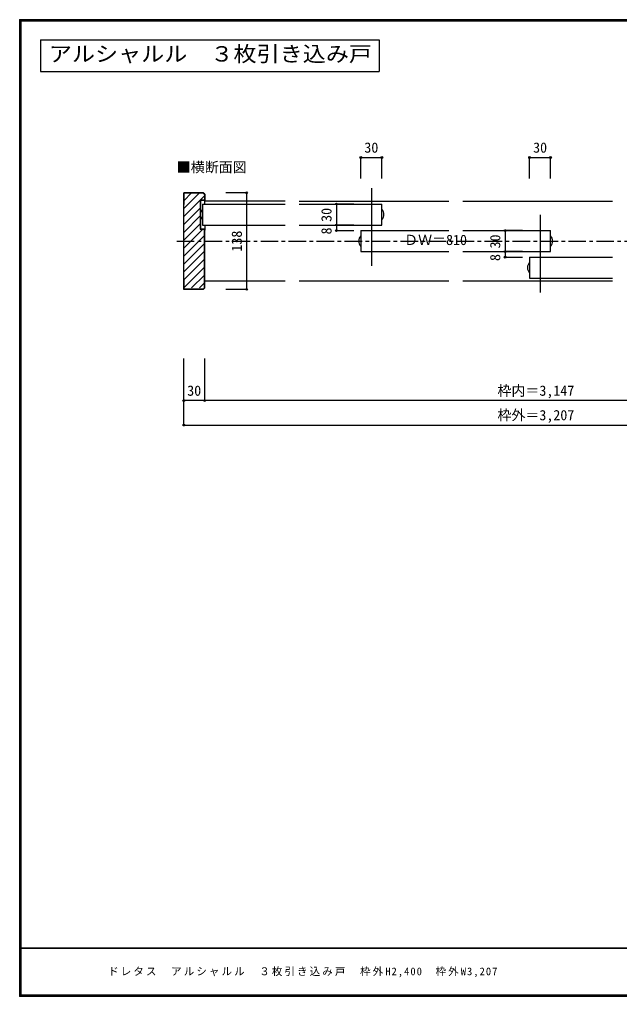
# Model space of a CAD drawing. Units: millimetres, scale not verified. Extents: x -973 to 977, y -718 to 696.
# Drawn here: x -973 to -116, y -701 to 696 of the extents above; entities that cross this region are included whole.
import ezdxf
from ezdxf.enums import TextEntityAlignment as Align

# ---------------------------------------------------------------- set-up
doc = ezdxf.new("R2010")
doc.units = ezdxf.units.MM
doc.header["$LTSCALE"] = 5
doc.header["$PDMODE"] = 32
doc.header["$PDSIZE"] = 2.5
doc.linetypes.add('CHAIN1', pattern=[8, 5, -1, 1, -1])
doc.linetypes.add('DASHED1', pattern=[1.8, 1.2, -0.6])
for name, color, linetype in [('0-1_通り芯', 4, 'CHAIN1'), ('0-4_枠', 3, 'Continuous'), ('0-6_扉', 6, 'Continuous'), ('0-7_金物', 3, 'Continuous'), ('0-A_文字', 7, 'Continuous'), ('0-B_寸法', 7, 'Continuous'), ('0-C_ハッチ', 4, 'DASHED1'), ('F-1_枠', 6, 'Continuous'), ('F-A_文字', 7, 'Continuous')]:
    doc.layers.add(name, color=color, linetype=linetype)
doc.styles.add('ＭＳ ゴシック', font='')
doc.styles.get('ＭＳ ゴシック').set_extended_font_data('MS Gothic')

msp = doc.modelspace()

# ---------------------------------------------------------------- linework, layer by layer
at = {"layer": '0-1_通り芯'}
msp.add_line((-748.667, 379.077), (278.178, 379.077), dxfattribs=at)
at = {"layer": '0-4_枠'}
for p, q in [((-710.789, 448.077), (-738.667, 448.077)), ((-738.667, 310.077), (-738.667, 448.077)), ((-738.167, 431.577), (-738.167, 447.577)), ((-710.996, 447.577), (-738.167, 447.577)), ((-709.167, 445.749), (-710.996, 447.577)), ((-708.667, 445.956), (-710.789, 448.077)), ((-715.167, 438.077), (-715.167, 396.077)), ((-715.167, 438.077), (-709.167, 438.077)), ((-714.667, 437.577), (-708.667, 437.577)), ((-714.667, 437.577), (-714.667, 396.577)), ((-709.167, 445.749), (-709.167, 438.077)), ((-708.667, 445.956), (-708.667, 437.577)), ((-738.167, 431.577), (-738.667, 431.577)), ((-715.167, 396.077), (-709.167, 396.077)), ((-714.667, 396.577), (-708.667, 396.577)), ((-709.167, 312.406), (-709.167, 396.077)), ((-708.667, 312.198), (-708.667, 396.577)), ((-710.789, 310.077), (-738.667, 310.077)), ((-710.996, 310.577), (-738.167, 310.577)), ((-710.996, 310.577), (-709.167, 312.406)), ((-710.789, 310.077), (-708.667, 312.198))]:
    msp.add_line(p, q, dxfattribs=at)
msp.add_lwpolyline([(-738.167, 310.577), (-738.167, 325.077), (-738.667, 325.077)], dxfattribs=at)
at = {"layer": '0-6_扉', "color": 3}
for p, q in [((-470.331, 454.577), (-470.331, 343.59)), ((-228.994, 416.577), (-228.994, 305.59))]:
    msp.add_line(p, q, dxfattribs=at)
at = {"layer": '0-6_扉'}
for p, q in [((-711.667, 432.077), (-593.499, 432.077)), ((-711.667, 432.077), (-711.667, 402.077)), ((-573.499, 432.077), (-455.456, 432.077)), ((-455.456, 402.077), (-455.456, 432.077)), ((-711.667, 402.077), (-593.499, 402.077)), ((-573.499, 402.077), (-455.456, 402.077)), ((-485.456, 394.077), (-359.662, 394.077)), ((-485.456, 394.077), (-485.456, 364.077)), ((-339.662, 394.077), (-214.245, 394.077)), ((-214.245, 364.077), (-214.245, 394.077)), ((-485.456, 364.077), (-359.662, 364.077)), ((-339.662, 364.077), (-214.245, 364.077)), ((-244.245, 356.077), (-125.825, 356.077)), ((-244.245, 356.077), (-244.245, 326.077)), ((-244.245, 326.077), (-125.825, 326.077))]:
    msp.add_line(p, q, dxfattribs=at)
at = {"layer": '0-7_金物', "color": 4}
for p, q in [((-593.499, 436.077), (-708.667, 436.077)), ((-708.667, 432.064), (-708.667, 436.077)), ((-573.499, 436.077), (-359.662, 436.077)), ((-339.662, 436.077), (-125.825, 436.077)), ((-708.667, 402.064), (-708.667, 394.564)), ((-708.667, 322.077), (-593.499, 322.077)), ((-573.499, 322.077), (-359.662, 322.077)), ((-339.662, 322.077), (-125.825, 322.077))]:
    msp.add_line(p, q, dxfattribs=at)
at = {"layer": '0-7_金物', "color": 7}
for centre, start, end in [((-703.792, 417.077), 136.39718, 223.60282), ((-463.331, 417.077), 316.39718, 43.60282), ((-477.581, 379.077), 136.39718, 223.60282), ((-222.12, 379.077), 316.39718, 43.60282), ((-236.37, 341.077), 136.39718, 223.60282)]:
    msp.add_arc(centre, 10.875, start, end, dxfattribs=at)
at = {"layer": '0-A_文字', "color": 3}
for p, q in [((-943.333, 666.667), (-943.333, 621.667)), ((-943.333, 666.667), (-459.524, 666.667)), ((-459.524, 666.667), (-459.524, 621.667)), ((-943.333, 621.667), (-459.524, 621.667))]:
    msp.add_line(p, q, dxfattribs=at)
at = {"layer": '0-B_寸法', "color": 4}
for p, q in [((-455.456, 468.577), (-455.456, 498.577)), ((-214.245, 468.577), (-214.245, 498.577)), ((-648.667, 448.077), (-678.667, 448.077)), ((-648.667, 310.077), (-648.667, 448.077)), ((-495.456, 432.077), (-520.502, 432.077)), ((-520.502, 432.077), (-520.502, 394.077)), ((-495.456, 402.077), (-520.502, 402.077)), ((-520.502, 394.077), (-495.456, 394.077)), ((-254.245, 394.077), (-279.291, 394.077)), ((-254.245, 364.077), (-279.291, 364.077)), ((-648.667, 310.077), (-678.667, 310.077)), ((-738.667, 116.077), (-738.667, 211.077)), ((-708.667, 151.077), (-708.667, 211.077)), ((268.178, 151.077), (-738.667, 151.077)), ((-738.667, 116.077), (268.178, 116.077))]:
    msp.add_line(p, q, dxfattribs=at)
for points in [[(-485.456, 468.577), (-485.456, 498.577), (-455.456, 498.577)], [(-244.245, 468.577), (-244.245, 498.577), (-214.245, 498.577)], [(-279.291, 394.077), (-279.291, 356.077), (-254.245, 356.077)]]:
    msp.add_lwpolyline(points, dxfattribs=at)
at = {"layer": '0-B_寸法'}
for p in [(-485.456, 498.577), (-455.456, 498.577), (-244.245, 498.577), (-214.245, 498.577), (-648.667, 448.077), (-520.502, 432.077), (-520.502, 402.077), (-520.502, 394.077), (-279.291, 394.077), (-279.291, 364.077), (-279.291, 356.077), (-648.667, 310.077), (-738.667, 151.077), (-708.667, 151.077), (-738.667, 116.077)]:
    msp.add_point(p, dxfattribs=at)
at = {"layer": '0-C_ハッチ', "linetype": 'Continuous'}
for p, q in [((-738.667, 425.518), (-716.608, 447.577)), ((-738.167, 437.332), (-727.922, 447.577)), ((-738.667, 414.204), (-715.167, 437.704)), ((-714.795, 438.077), (-709.167, 443.704)), ((-738.667, 402.891), (-715.167, 426.391)), ((-738.667, 391.578), (-715.167, 415.077)), ((-738.667, 380.263), (-715.167, 403.763)), ((-738.667, 368.95), (-711.54, 396.077)), ((-738.667, 357.636), (-709.167, 387.136)), ((-738.667, 346.322), (-709.167, 375.822)), ((-738.667, 335.008), (-709.167, 364.508)), ((-738.167, 324.194), (-709.167, 353.195)), ((-738.167, 312.881), (-709.167, 341.881)), ((-727.657, 312.077), (-709.167, 330.567)), ((-716.344, 312.077), (-709.167, 319.254))]:
    msp.add_line(p, q, dxfattribs=at)
at = {"layer": 'F-1_枠'}
for p, q in [((-973.347, 695.833), (-973.347, -700.833)), ((-973.347, 695.833), (976.653, 695.833)), ((-973.347, 695), (976.653, 695)), ((-973.347, 694.167), (976.653, 694.167)), ((-972.514, 695.833), (-972.514, -700.833)), ((-971.68, 695.833), (-971.68, -700.833)), ((976.653, -631.667), (-973.347, -631.667)), ((976.653, -632.5), (-973.347, -632.5)), ((976.653, -699.167), (-973.347, -699.167)), ((976.653, -700), (-973.347, -700)), ((976.653, -700.833), (-973.347, -700.833))]:
    msp.add_line(p, q, dxfattribs=at)

# ---------------------------------------------------------------- texts
at = {"layer": '0-A_文字', "color": 3, "style": 'ＭＳ ゴシック', "width": 1.1}
msp.add_text('アルシャルル\u3000３枚引き込み戸', height=21.99, dxfattribs=at).set_placement((-931.458, 629.167), align=Align.BOTTOM_LEFT)
at = {"layer": '0-A_文字', "style": 'ＭＳ ゴシック'}
msp.add_text('■横断面図', height=14.66, dxfattribs=at).set_placement((-748.667, 473.079), align=Align.BOTTOM_LEFT)
at = {"layer": '0-B_寸法', "style": 'ＭＳ ゴシック'}
for s, p in [('30', (-480.456, 501.077)), ('30', (-239.245, 501.077)), ('ＤＷ＝810', (-423.673, 369.077)), ('30', (-733.667, 153.577)), ('枠内＝3,147', (-290.245, 153.577)), ('枠外＝3,207', (-290.245, 118.577))]:
    msp.add_text(s, height=14.66, dxfattribs=at).set_placement(p, align=Align.BOTTOM_LEFT)
for s, p in [('30', (-523.002, 406.578)), ('138', (-651.167, 364.077)), ('8', (-523.002, 388.577)), ('30', (-281.791, 368.578)), ('8', (-281.791, 350.577))]:
    msp.add_text(s, height=14.66, rotation=90, dxfattribs=at).set_placement(p, align=Align.BOTTOM_LEFT)
at = {"layer": 'F-A_文字', "insert": (-846.68, -673.333), "char_height": 11, "attachment_point": 7, "style": 'ＭＳ ゴシック'}
msp.add_mtext('\\T1.2;ドレタス\u3000アルシャルル\u3000３枚引き込み戸\u3000枠外H2,400\u3000枠外W3,207', dxfattribs=at)

doc.saveas('drawing.dxf')
